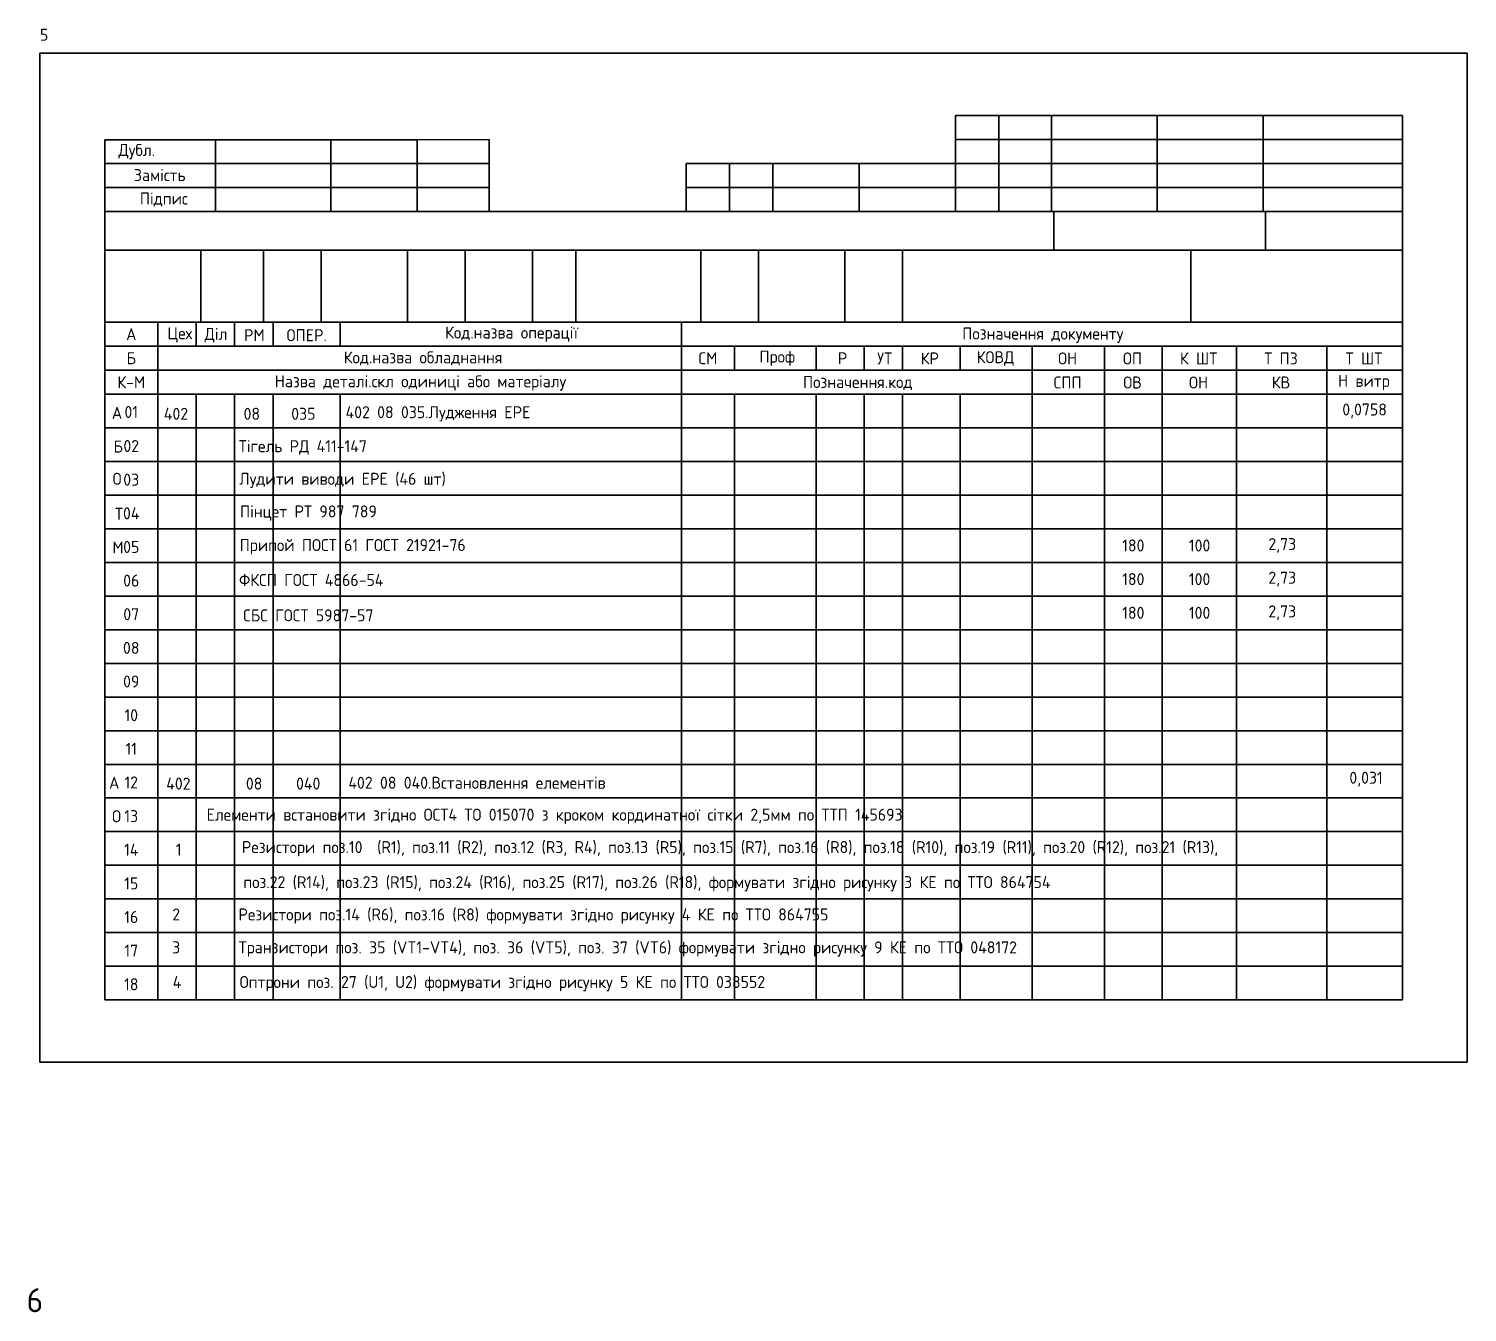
# Model space of a CAD drawing. Header units: millimetres. Extents: x -666 to 353, y -2321 to 561.
# Drawn here: x 54.2 to 353.5, y -880.9 to -613.9 of the extents above; entities that cross this region are included whole.
import ezdxf

# ---------------------------------------------------------------- set-up
doc = ezdxf.new("R2010")
doc.units = ezdxf.units.MM
doc.layers.get('0').update_dxf_attribs({"lineweight": 35})
doc.layers.add('Текст', color=7, linetype='Continuous')
doc.styles.get("Standard").update_dxf_attribs({"font": 'GOST_B.TTF'})

# ---------------------------------------------------------------- blocks, each defined once
blk = doc.blocks.new('*U5')
for p, q in [((11, 0), (270, 0)), ((11, 0), (11, -7)), ((120, 0), (120, -7)), ((131, 0), (131, -7)), ((148, 0), (148, -7)), ((158, 0), (158, -7)), ((166, 0), (166, -7)), ((178, 0), (178, -7)), ((193, 0), (193, -7)), ((208, 0), (208, -7)), ((220, 0), (220, -7)), ((235.5, 0), (235.5, -7)), ((254.3, 0), (254.3, -7)), ((270, 0), (270, -7)), ((270, -7), (11, -7))]:
    blk.add_line(p, q)

msp = doc.modelspace()

# ---------------------------------------------------------------- linework, layer by layer
for p, q in [((56.49, -828.95), (56.49, -618.95)), ((56.49, -618.95), (353.49, -618.95)), ((353.49, -618.95), (353.49, -828.95)), ((255.99, -631.95), (246.99, -631.95)), ((246.99, -631.95), (246.99, -641.95)), ((266.99, -631.95), (255.99, -631.95)), ((255.99, -631.95), (255.99, -651.95)), ((288.99, -631.95), (266.99, -631.95)), ((266.99, -631.95), (266.99, -651.95)), ((310.99, -631.95), (288.99, -631.95)), ((288.99, -631.95), (288.99, -651.95)), ((339.99, -631.95), (310.99, -631.95)), ((310.99, -631.95), (310.99, -651.95)), ((339.99, -651.95), (339.99, -631.95)), ((69.99, -637), (92.99, -637)), ((69.99, -651.95), (69.99, -637)), ((92.99, -637), (116.99, -637)), ((92.99, -637), (92.99, -651.95)), ((116.99, -637), (134.99, -637)), ((116.99, -637), (116.99, -651.95)), ((134.99, -637), (149.99, -636.95)), ((134.99, -637), (134.99, -651.95)), ((149.99, -636.95), (149.99, -641.95)), ((246.99, -636.95), (339.99, -636.95)), ((149.99, -641.95), (69.99, -641.95)), ((149.99, -641.95), (149.99, -646.95)), ((199.99, -641.95), (190.99, -641.95)), ((190.99, -641.95), (190.99, -651.95)), ((208.99, -641.95), (199.99, -641.95)), ((199.99, -641.95), (199.99, -651.95)), ((226.99, -641.95), (208.99, -641.95)), ((208.99, -641.95), (208.99, -651.95)), ((246.99, -641.95), (226.99, -641.95)), ((226.99, -641.95), (226.99, -651.95)), ((339.99, -641.95), (246.99, -641.95)), ((246.99, -641.95), (246.99, -651.95)), ((149.99, -646.95), (69.99, -646.95)), ((149.99, -646.95), (149.99, -651.95)), ((190.99, -646.95), (339.99, -646.95)), ((149.99, -651.95), (69.99, -651.95)), ((69.99, -651.95), (339.99, -651.95)), ((69.99, -651.95), (69.99, -659.95)), ((267.49, -659.95), (267.49, -651.95)), ((311.49, -659.95), (311.49, -651.95)), ((339.99, -659.95), (339.99, -651.95)), ((69.99, -659.95), (339.99, -659.95)), ((69.99, -659.95), (69.99, -664.95)), ((89.99, -659.95), (89.99, -674.95)), ((102.99, -659.95), (102.99, -674.95)), ((114.99, -659.95), (114.99, -674.95)), ((132.99, -659.95), (132.99, -674.95)), ((144.99, -659.95), (144.99, -674.95)), ((158.99, -659.95), (158.99, -674.95)), ((167.99, -659.95), (167.99, -674.95)), ((193.99, -659.95), (193.99, -674.95)), ((205.99, -659.95), (205.99, -674.95)), ((223.99, -659.95), (223.99, -674.95)), ((235.99, -659.95), (235.99, -674.95)), ((295.99, -659.95), (295.99, -674.95)), ((339.99, -674.95), (339.99, -659.95)), ((69.99, -664.95), (69.99, -669.95)), ((69.99, -669.95), (69.99, -674.95)), ((69.99, -674.95), (339.99, -674.95)), ((69.99, -674.95), (69.99, -679.95)), ((80.99, -674.95), (80.99, -689.95)), ((88.99, -674.95), (88.99, -679.95)), ((96.99, -674.95), (96.99, -679.95)), ((104.99, -674.95), (104.99, -679.95)), ((118.99, -674.95), (118.99, -679.95)), ((189.99, -674.95), (189.99, -679.95)), ((339.99, -689.95), (339.99, -674.95)), ((69.99, -679.95), (339.99, -679.95)), ((69.99, -679.95), (69.99, -689.95)), ((189.99, -679.95), (189.99, -684.95)), ((200.99, -679.95), (200.99, -684.95)), ((217.99, -679.95), (217.99, -684.95)), ((227.99, -679.95), (227.99, -684.95)), ((235.99, -679.95), (235.99, -684.95)), ((247.99, -679.95), (247.99, -684.95)), ((262.99, -679.95), (262.99, -684.95)), ((277.99, -679.95), (277.99, -684.95)), ((289.99, -679.95), (289.99, -684.95)), ((305.49, -679.95), (305.49, -684.95)), ((324.29, -679.95), (324.29, -684.95)), ((339.99, -684.95), (69.99, -684.95)), ((189.99, -684.95), (189.99, -689.95)), ((262.99, -684.95), (262.99, -689.95)), ((277.99, -684.95), (277.99, -689.95)), ((289.99, -684.95), (289.99, -689.95)), ((305.49, -684.95), (305.49, -689.95)), ((324.29, -684.95), (324.29, -689.95)), ((69.99, -689.95), (339.99, -689.95)), ((69.99, -689.95), (69.99, -815.95)), ((80.99, -689.95), (80.99, -815.95)), ((88.99, -689.95), (88.99, -703.95)), ((96.99, -689.95), (96.99, -703.95)), ((104.99, -689.95), (104.99, -703.95)), ((118.99, -689.95), (118.99, -703.95)), ((80.99, -696.95), (69.99, -696.95)), ((69.99, -696.95), (339.99, -696.95)), ((69.99, -703.95), (69.99, -696.95)), ((80.99, -696.95), (80.99, -703.95)), ((189.99, -696.95), (189.99, -703.95)), ((200.99, -696.95), (200.99, -703.95)), ((217.99, -696.95), (217.99, -703.95)), ((227.99, -696.95), (227.99, -703.95)), ((235.99, -696.95), (235.99, -703.95)), ((247.99, -696.95), (247.99, -703.95)), ((262.99, -696.95), (262.99, -703.95)), ((277.99, -696.95), (277.99, -703.95)), ((289.99, -696.95), (289.99, -703.95)), ((305.49, -696.95), (305.49, -703.95)), ((324.29, -696.95), (324.29, -703.95)), ((339.99, -696.95), (339.99, -703.95)), ((80.99, -703.95), (69.99, -703.95)), ((80.99, -703.95), (69.99, -703.95)), ((339.99, -703.95), (69.99, -703.95)), ((69.99, -703.95), (339.99, -703.95)), ((69.99, -710.95), (69.99, -703.95)), ((80.99, -703.95), (80.99, -710.95)), ((88.99, -703.95), (88.99, -710.95)), ((96.99, -703.95), (96.99, -710.95)), ((104.99, -703.95), (104.99, -710.95)), ((118.99, -703.95), (118.99, -710.95)), ((189.99, -703.95), (189.99, -710.95)), ((200.99, -703.95), (200.99, -710.95)), ((217.99, -703.95), (217.99, -710.95)), ((227.99, -703.95), (227.99, -710.95)), ((235.99, -703.95), (235.99, -710.95)), ((247.99, -703.95), (247.99, -710.95)), ((262.99, -703.95), (262.99, -710.95)), ((277.99, -703.95), (277.99, -710.95)), ((289.99, -703.95), (289.99, -710.95)), ((305.49, -703.95), (305.49, -710.95)), ((324.29, -703.95), (324.29, -710.95)), ((339.99, -703.95), (339.99, -710.95)), ((80.99, -710.95), (69.99, -710.95)), ((339.99, -710.95), (69.99, -710.95)), ((69.99, -710.95), (339.99, -710.95)), ((69.99, -717.95), (69.99, -710.95)), ((80.99, -710.95), (80.99, -717.95)), ((88.99, -710.95), (88.99, -717.95)), ((96.99, -710.95), (96.99, -717.95)), ((96.99, -710.95), (96.99, -717.95)), ((104.99, -710.95), (104.99, -717.95)), ((118.99, -710.95), (118.99, -717.95)), ((189.99, -710.95), (189.99, -717.95)), ((200.99, -710.95), (200.99, -717.95)), ((217.99, -710.95), (217.99, -717.95)), ((227.99, -710.95), (227.99, -717.95)), ((235.99, -710.95), (235.99, -717.95)), ((247.99, -710.95), (247.99, -717.95)), ((262.99, -710.95), (262.99, -717.95)), ((277.99, -710.95), (277.99, -717.95)), ((289.99, -710.95), (289.99, -717.95)), ((305.49, -710.95), (305.49, -717.95)), ((324.29, -710.95), (324.29, -717.95)), ((339.99, -710.95), (339.99, -717.95)), ((80.99, -717.95), (69.99, -717.95)), ((339.99, -717.95), (69.99, -717.95)), ((69.99, -717.95), (339.99, -717.95)), ((69.99, -724.95), (69.99, -717.95)), ((80.99, -717.95), (80.99, -724.95)), ((88.99, -717.95), (88.99, -724.95)), ((96.99, -717.95), (96.99, -724.95)), ((96.99, -717.95), (96.99, -724.95)), ((104.99, -717.95), (104.99, -724.95)), ((118.99, -717.95), (118.99, -724.95)), ((189.99, -717.95), (189.99, -724.95)), ((200.99, -717.95), (200.99, -724.95)), ((217.99, -717.95), (217.99, -724.95)), ((227.99, -717.95), (227.99, -724.95)), ((235.99, -717.95), (235.99, -724.95)), ((247.99, -717.95), (247.99, -724.95)), ((262.99, -717.95), (262.99, -724.95)), ((277.99, -717.95), (277.99, -724.95)), ((289.99, -717.95), (289.99, -724.95)), ((305.49, -717.95), (305.49, -724.95)), ((324.29, -717.95), (324.29, -724.95)), ((339.99, -717.95), (339.99, -724.95)), ((80.99, -724.95), (69.99, -724.95)), ((80.99, -724.95), (69.99, -724.95)), ((339.99, -724.95), (69.99, -724.95)), ((69.99, -724.95), (339.99, -724.95)), ((69.99, -731.95), (69.99, -724.95)), ((80.99, -724.95), (80.99, -731.95)), ((88.99, -724.95), (88.99, -731.95)), ((96.99, -724.95), (96.99, -731.95)), ((96.99, -724.95), (96.99, -731.95)), ((104.99, -724.95), (104.99, -731.95)), ((118.99, -724.95), (118.99, -731.95)), ((189.99, -724.95), (189.99, -731.95)), ((200.99, -724.95), (200.99, -731.95)), ((217.99, -724.95), (217.99, -731.95)), ((227.99, -724.95), (227.99, -731.95)), ((235.99, -724.95), (235.99, -731.95)), ((247.99, -724.95), (247.99, -731.95)), ((262.99, -724.95), (262.99, -731.95)), ((277.99, -724.95), (277.99, -731.95)), ((289.99, -724.95), (289.99, -731.95)), ((305.49, -724.95), (305.49, -731.95)), ((324.29, -724.95), (324.29, -731.95)), ((339.99, -724.95), (339.99, -731.95)), ((80.99, -731.95), (69.99, -731.95)), ((339.99, -731.95), (69.99, -731.95)), ((69.99, -731.95), (339.99, -731.95)), ((69.99, -738.95), (69.99, -731.95)), ((80.99, -731.95), (80.99, -738.95)), ((88.99, -731.95), (88.99, -738.95)), ((96.99, -731.95), (96.99, -738.95)), ((96.99, -731.95), (96.99, -738.95)), ((104.99, -731.95), (104.99, -738.95)), ((118.99, -731.95), (118.99, -738.95)), ((189.99, -731.95), (189.99, -738.95)), ((200.99, -731.95), (200.99, -738.95)), ((217.99, -731.95), (217.99, -738.95)), ((227.99, -731.95), (227.99, -738.95)), ((235.99, -731.95), (235.99, -738.95)), ((247.99, -731.95), (247.99, -738.95)), ((262.99, -731.95), (262.99, -738.95)), ((277.99, -731.95), (277.99, -738.95)), ((289.99, -731.95), (289.99, -738.95)), ((305.49, -731.95), (305.49, -738.95)), ((324.29, -731.95), (324.29, -738.95)), ((339.99, -731.95), (339.99, -738.95)), ((80.99, -738.95), (69.99, -738.95)), ((339.99, -738.95), (69.99, -738.95)), ((69.99, -738.95), (339.99, -738.95)), ((69.99, -745.95), (69.99, -738.95)), ((80.99, -738.95), (80.99, -745.95)), ((88.99, -738.95), (88.99, -745.95)), ((96.99, -738.95), (96.99, -745.95)), ((104.99, -738.95), (104.99, -745.95)), ((118.99, -738.95), (118.99, -745.95)), ((189.99, -738.95), (189.99, -745.95)), ((200.99, -738.95), (200.99, -745.95)), ((217.99, -738.95), (217.99, -745.95)), ((227.99, -738.95), (227.99, -745.95)), ((235.99, -738.95), (235.99, -745.95)), ((247.99, -738.95), (247.99, -745.95)), ((262.99, -738.95), (262.99, -745.95)), ((277.99, -738.95), (277.99, -745.95)), ((289.99, -738.95), (289.99, -745.95)), ((305.49, -738.95), (305.49, -745.95)), ((324.29, -738.95), (324.29, -745.95)), ((339.99, -738.95), (339.99, -745.95)), ((80.99, -745.95), (69.99, -745.95)), ((80.99, -745.95), (69.99, -745.95)), ((339.99, -745.95), (69.99, -745.95)), ((69.99, -745.95), (339.99, -745.95)), ((69.99, -752.95), (69.99, -745.95)), ((80.99, -745.95), (80.99, -752.95)), ((88.99, -745.95), (88.99, -752.95)), ((96.99, -745.95), (96.99, -752.95)), ((104.99, -745.95), (104.99, -752.95)), ((118.99, -745.95), (118.99, -752.95)), ((189.99, -745.95), (189.99, -752.95)), ((200.99, -745.95), (200.99, -752.95)), ((217.99, -745.95), (217.99, -752.95)), ((227.99, -745.95), (227.99, -752.95)), ((235.99, -745.95), (235.99, -752.95)), ((247.99, -745.95), (247.99, -752.95)), ((262.99, -745.95), (262.99, -752.95)), ((277.99, -745.95), (277.99, -752.95)), ((289.99, -745.95), (289.99, -752.95)), ((305.49, -745.95), (305.49, -752.95)), ((324.29, -745.95), (324.29, -752.95)), ((339.99, -745.95), (339.99, -752.95)), ((80.99, -752.95), (69.99, -752.95)), ((339.99, -752.95), (69.99, -752.95)), ((69.99, -752.95), (339.99, -752.95)), ((69.99, -759.95), (69.99, -752.95)), ((80.99, -752.95), (80.99, -759.95)), ((88.99, -752.95), (88.99, -759.95)), ((96.99, -752.95), (96.99, -759.95)), ((104.99, -752.95), (104.99, -759.95)), ((118.99, -752.95), (118.99, -759.95)), ((189.99, -752.95), (189.99, -759.95)), ((200.99, -752.95), (200.99, -759.95)), ((217.99, -752.95), (217.99, -759.95)), ((227.99, -752.95), (227.99, -759.95)), ((235.99, -752.95), (235.99, -759.95)), ((247.99, -752.95), (247.99, -759.95)), ((262.99, -752.95), (262.99, -759.95)), ((277.99, -752.95), (277.99, -759.95)), ((289.99, -752.95), (289.99, -759.95)), ((305.49, -752.95), (305.49, -759.95)), ((324.29, -752.95), (324.29, -759.95)), ((339.99, -752.95), (339.99, -759.95)), ((80.99, -759.95), (69.99, -759.95)), ((339.99, -759.95), (69.99, -759.95)), ((69.99, -759.95), (339.99, -759.95)), ((69.99, -766.95), (69.99, -759.95)), ((80.99, -759.95), (80.99, -766.95)), ((88.99, -759.95), (88.99, -766.95)), ((96.99, -759.95), (96.99, -766.95)), ((104.99, -759.95), (104.99, -766.95)), ((118.99, -759.95), (118.99, -766.95)), ((189.99, -759.95), (189.99, -766.95)), ((200.99, -759.95), (200.99, -766.95)), ((217.99, -759.95), (217.99, -766.95)), ((227.99, -759.95), (227.99, -766.95)), ((235.99, -759.95), (235.99, -766.95)), ((247.99, -759.95), (247.99, -766.95)), ((262.99, -759.95), (262.99, -766.95)), ((277.99, -759.95), (277.99, -766.95)), ((289.99, -759.95), (289.99, -766.95)), ((305.49, -759.95), (305.49, -766.95)), ((324.29, -759.95), (324.29, -766.95)), ((339.99, -759.95), (339.99, -766.95)), ((80.99, -766.95), (69.99, -766.95)), ((80.99, -766.95), (69.99, -766.95)), ((339.99, -766.95), (69.99, -766.95)), ((69.99, -773.95), (69.99, -766.95)), ((80.99, -766.95), (80.99, -773.95)), ((88.99, -766.95), (88.99, -773.95)), ((96.99, -766.95), (96.99, -773.95)), ((104.99, -766.95), (104.99, -773.95)), ((118.99, -766.95), (118.99, -773.95)), ((189.99, -766.95), (189.99, -773.95)), ((200.99, -766.95), (200.99, -773.95)), ((217.99, -766.95), (217.99, -773.95)), ((227.99, -766.95), (227.99, -773.95)), ((235.99, -766.95), (235.99, -773.95)), ((247.99, -766.95), (247.99, -773.95)), ((262.99, -766.95), (262.99, -773.95)), ((277.99, -766.95), (277.99, -773.95)), ((289.99, -766.95), (289.99, -773.95)), ((305.49, -766.95), (305.49, -773.95)), ((324.29, -766.95), (324.29, -773.95)), ((339.99, -766.95), (339.99, -773.95)), ((80.99, -773.95), (69.99, -773.95)), ((339.99, -773.95), (69.99, -773.95)), ((69.99, -773.95), (339.99, -773.95)), ((69.99, -780.95), (69.99, -773.95)), ((80.99, -773.95), (80.99, -780.95)), ((88.99, -773.95), (88.99, -780.95)), ((96.99, -773.95), (96.99, -780.95)), ((104.99, -773.95), (104.99, -780.95)), ((118.99, -773.95), (118.99, -780.95)), ((189.99, -773.95), (189.99, -780.95)), ((200.99, -773.95), (200.99, -780.95)), ((217.99, -773.95), (217.99, -780.95)), ((227.99, -773.95), (227.99, -780.95)), ((235.99, -773.95), (235.99, -780.95)), ((247.99, -773.95), (247.99, -780.95)), ((262.99, -773.95), (262.99, -780.95)), ((277.99, -773.95), (277.99, -780.95)), ((289.99, -773.95), (289.99, -780.95)), ((305.49, -773.95), (305.49, -780.95)), ((324.29, -773.95), (324.29, -780.95)), ((339.99, -773.95), (339.99, -780.95)), ((80.99, -780.95), (69.99, -780.95)), ((339.99, -780.95), (69.99, -780.95)), ((69.99, -780.95), (339.99, -780.95)), ((69.99, -787.95), (69.99, -780.95)), ((80.99, -780.95), (80.99, -787.95)), ((88.99, -780.95), (88.99, -787.95)), ((96.99, -780.95), (96.99, -787.95)), ((104.99, -780.95), (104.99, -787.95)), ((118.99, -780.95), (118.99, -787.95)), ((189.99, -780.95), (189.99, -787.95)), ((200.99, -780.95), (200.99, -787.95)), ((217.99, -780.95), (217.99, -787.95)), ((227.99, -780.95), (227.99, -787.95)), ((235.99, -780.95), (235.99, -787.95)), ((247.99, -780.95), (247.99, -787.95)), ((262.99, -780.95), (262.99, -787.95)), ((277.99, -780.95), (277.99, -787.95)), ((289.99, -780.95), (289.99, -787.95)), ((305.49, -780.95), (305.49, -787.95)), ((324.29, -780.95), (324.29, -787.95)), ((339.99, -780.95), (339.99, -787.95)), ((80.99, -787.95), (69.99, -787.95)), ((80.99, -787.95), (69.99, -787.95)), ((339.99, -787.95), (69.99, -787.95)), ((69.99, -787.95), (339.99, -787.95)), ((69.99, -794.95), (69.99, -787.95)), ((80.99, -787.95), (80.99, -794.95)), ((88.99, -787.95), (88.99, -794.95)), ((96.99, -787.95), (96.99, -794.95)), ((104.99, -787.95), (104.99, -794.95)), ((118.99, -787.95), (118.99, -794.95)), ((189.99, -787.95), (189.99, -794.95)), ((200.99, -787.95), (200.99, -794.95)), ((217.99, -787.95), (217.99, -794.95)), ((227.99, -787.95), (227.99, -794.95)), ((235.99, -787.95), (235.99, -794.95)), ((247.99, -787.95), (247.99, -794.95)), ((262.99, -787.95), (262.99, -794.95)), ((277.99, -787.95), (277.99, -794.95)), ((289.99, -787.95), (289.99, -794.95)), ((305.49, -787.95), (305.49, -794.95)), ((324.29, -787.95), (324.29, -794.95)), ((339.99, -787.95), (339.99, -794.95)), ((80.99, -794.95), (69.99, -794.95)), ((339.99, -794.95), (69.99, -794.95)), ((69.99, -794.95), (339.99, -794.95)), ((69.99, -801.95), (69.99, -794.95)), ((80.99, -794.95), (80.99, -801.95)), ((88.99, -794.95), (88.99, -801.95)), ((96.99, -794.95), (96.99, -801.95)), ((104.99, -794.95), (104.99, -801.95)), ((118.99, -794.95), (118.99, -801.95)), ((189.99, -794.95), (189.99, -801.95)), ((200.99, -794.95), (200.99, -801.95)), ((217.99, -794.95), (217.99, -801.95)), ((227.99, -794.95), (227.99, -801.95)), ((235.99, -794.95), (235.99, -801.95)), ((247.99, -794.95), (247.99, -801.95)), ((262.99, -794.95), (262.99, -801.95)), ((277.99, -794.95), (277.99, -801.95)), ((289.99, -794.95), (289.99, -801.95)), ((305.49, -794.95), (305.49, -801.95)), ((324.29, -794.95), (324.29, -801.95)), ((339.99, -794.95), (339.99, -801.95)), ((80.99, -801.95), (69.99, -801.95)), ((339.99, -801.95), (69.99, -801.95)), ((69.99, -801.95), (339.99, -801.95)), ((69.99, -808.95), (69.99, -801.95)), ((80.99, -801.95), (80.99, -808.95)), ((88.99, -801.95), (88.99, -808.95)), ((96.99, -801.95), (96.99, -808.95)), ((104.99, -801.95), (104.99, -808.95)), ((118.99, -801.95), (118.99, -808.95)), ((189.99, -801.95), (189.99, -808.95)), ((200.99, -801.95), (200.99, -808.95)), ((217.99, -801.95), (217.99, -808.95)), ((227.99, -801.95), (227.99, -808.95)), ((235.99, -801.95), (235.99, -808.95)), ((247.99, -801.95), (247.99, -808.95)), ((262.99, -801.95), (262.99, -808.95)), ((277.99, -801.95), (277.99, -808.95)), ((289.99, -801.95), (289.99, -808.95)), ((305.49, -801.95), (305.49, -808.95)), ((324.29, -801.95), (324.29, -808.95)), ((339.99, -801.95), (339.99, -808.95)), ((80.99, -808.95), (69.99, -808.95)), ((80.99, -808.95), (69.99, -808.95)), ((339.99, -808.95), (69.99, -808.95)), ((69.99, -808.95), (339.99, -808.95)), ((69.99, -815.95), (69.99, -808.95)), ((80.99, -808.95), (80.99, -815.95)), ((88.99, -808.95), (88.99, -815.95)), ((96.99, -808.95), (96.99, -815.95)), ((104.99, -808.95), (104.99, -815.95)), ((118.99, -808.95), (118.99, -815.95)), ((189.99, -808.95), (189.99, -815.95)), ((200.99, -808.95), (200.99, -815.95)), ((217.99, -808.95), (217.99, -815.95)), ((227.99, -808.95), (227.99, -815.95)), ((235.99, -808.95), (235.99, -815.95)), ((247.99, -808.95), (247.99, -815.95)), ((262.99, -808.95), (262.99, -815.95)), ((277.99, -808.95), (277.99, -815.95)), ((289.99, -808.95), (289.99, -815.95)), ((305.49, -808.95), (305.49, -815.95)), ((324.29, -808.95), (324.29, -815.95)), ((339.99, -808.95), (339.99, -815.95)), ((80.99, -815.95), (69.99, -815.95)), ((80.99, -815.95), (69.99, -815.95)), ((80.99, -815.95), (69.99, -815.95)), ((339.99, -815.95), (69.99, -815.95)), ((353.49, -828.95), (56.49, -828.95))]:
    msp.add_line(p, q)

# ---------------------------------------------------------------- block references
msp.add_blockref('*U5', (69.99, -689.95))

# ---------------------------------------------------------------- texts
for s, width, insert, char_height, attachment_point in [(' Дубл.', 11.5, (75.87, -639.47), 2.5, 5), (' {\\H1.25x;Замість}', 21.2493, (80.82, -644.34), 2, 5), (' Підпис', 23, (81.49, -649.42), 2.5, 5), ('А', 11, (75.49, -677.45), 2.5, 5), ('Цех', 8, (85.58, -677.6), 2.5, 5), ('Діл', 8, (93.11, -677.66), 2.5, 5), ('РМ', 8, (101.11, -677.66), 2.5, 5), ('ОПЕР.', 8, (112, -677.66), 2.5, 5), ('Код.назва операції', 39.3298, (154.66, -677.45), 2.5, 5), ('Позначення документу', 48.0694, (265.16, -677.66), 2.5, 5), ('Б', 11, (75.49, -682.45), 2.5, 5), ('Код.назва обладнання', 39.3298, (136.22, -682.48), 2.5, 5), ('СМ', 11, (195.49, -682.45), 2.5, 5), ('Проф', 11, (209.91, -682.45), 2.5, 5), ('Р', 10, (223.49, -682.45), 2.5, 5), ('УТ', 6.25, (232.27, -682.5), 2.5, 5), ('КР', 6.25, (241.66, -682.5), 2.5, 5), ('КОВД', 6.25, (255.33, -682.5), 2.5, 5), ('ОН', 6.25, (270.33, -682.5), 2.5, 5), ('ОП', 6.25, (283.83, -682.5), 2.5, 5), ('К ШТ', 9.2284, (297.58, -682.5), 2.5, 5), ('Т ПЗ', 8.9576, (314.73, -682.5), 2.5, 5), ('Т ШТ', 9.6346, (331.98, -682.5), 2.5, 5), ('К-М', 11, (75.49, -687.45), 2.5, 5), ('Назва деталі.скл одиниці або матеріалу', 81.2961, (135.66, -687.6), 2.5, 5), ('Позначення.код', 48.0694, (226.66, -687.6), 2.5, 5), ('СПП', 6.25, (270.33, -687.5), 2.5, 5), ('ОВ', 6.25, (283.83, -687.5), 2.5, 5), ('ОН', 9.2284, (297.58, -687.5), 2.5, 5), ('КВ', 8.9576, (314.73, -687.5), 2.5, 5), ('Н витр', 11.3668, (331.98, -687.5), 2.5, 5), ('01', 11, (75.49, -693.63), 2.5, 5), ('\\pi3.2699;0,0758', 15.7, (324.22, -693.41), 2.5, 4), ('02', 11, (75.49, -700.72), 2.5, 5), ('03', 11, (75.49, -707.72), 2.5, 5), ('04', 11, (75.49, -714.72), 2.5, 5), ('05', 11, (75.49, -721.72), 2.5, 5), ('\\pi3.7723;180', 12, (277.92, -721.41), 2.5, 4), ('\\pi5.646;100', 15.5, (289.92, -721.41), 2.5, 4), ('\\pi6.6781;2,73', 18.8, (305.42, -721.41), 2.5, 4), ('\\pi3.7723;180', 12, (277.92, -728.41), 2.5, 4), ('\\pi5.646;100', 15.5, (289.92, -728.41), 2.5, 4), ('\\pi6.6781;2,73', 18.8, (305.42, -728.41), 2.5, 4), ('06', 11, (75.49, -728.72), 2.5, 5), ('07', 11, (75.49, -735.72), 2.5, 5), ('\\pi3.7723;180', 12, (277.92, -735.41), 2.5, 4), ('\\pi5.646;100', 15.5, (289.92, -735.41), 2.5, 4), ('\\pi6.6781;2,73', 18.8, (305.42, -735.41), 2.5, 4), ('08', 11, (75.49, -742.72), 2.5, 5), ('09', 11, (75.49, -749.72), 2.5, 5), ('10', 11, (75.49, -756.72), 2.5, 5), ('11', 11, (75.49, -763.72), 2.5, 5), ('\\pi4.5084;0,031', 15.7, (324.45, -770.03), 2.5, 4), ('12', 11, (75.49, -770.72), 2.5, 5), ('13', 11, (75.49, -777.72), 2.5, 5), ('14', 11, (75.49, -784.72), 2.5, 5), ('15', 11, (75.49, -791.72), 2.5, 5), ('16', 11, (75.49, -798.72), 2.5, 5), ('17', 11, (75.49, -805.72), 2.5, 5), ('18', 11, (75.49, -812.72), 2.5, 5)]:
    msp.add_mtext_dynamic_manual_height_columns(s, width=width, gutter_width=12.5, heights=[0], dxfattribs=dict(insert=insert, char_height=char_height, attachment_point=attachment_point))
at = {"layer": 'Текст'}
for s, width, heights, insert, char_height, attachment_point in [('5', 1.8389, [0], (56.49, -613.9), 2.5, 1), ('А', 2.5, [0], (72.54, -693.83), 2.5, 5), ('402', 2.5, [0], (84.8, -694.01), 2.5, 5), ('08', 2.5, [0], (100.58, -694.01), 2.5, 5), ('035', 2.5, [0], (111.3, -694.01), 2.5, 5), (' 402 08 035.Лудження ЕРЕ', 71, [0], (118.57, -694.02), 2.5, 4), ('Б', 2.5, [0], (72.78, -700.83), 2.5, 5), (' Тігель РД 411-147', 101, [0], (96.34, -701.01), 2.5, 4), ('О', 2.5, [0], (72.55, -707.53), 2.5, 5), (' Лудити виводи ЕРЕ (46 шт)', 251, [0], (96.45, -707.88), 2.5, 4), ('Т', 2.5, [0], (72.96, -714.83), 2.5, 5), (' Пінцет РТ 987 789', 101, [0], (96.6, -714.67), 2.5, 4), ('М', 2.5, [0], (72.73, -721.83), 2.5, 5), (' Припой ПОСТ 61 ГОСТ 21921-76', 101, [0], (96.53, -721.66), 2.5, 4), ('{\\fGOST type B|b0|i0|c204|p34; ФКСП ГОСТ }4866-54', 101, [0], (96.39, -728.6), 2.5, 4), (' {\\fGOST type B|b0|i0|c204|p34;СБС ГОСТ }5987-57', 101, [0], (97.26, -735.95), 2.5, 4), ('А', 2.5, [0], (71.94, -770.78), 2.5, 5), ('402', 2.5, [0], (85.3, -770.96), 2.5, 5), ('08', 2.5, [0], (101.06, -770.96), 2.5, 5), ('040', 2.5, [0], (112.31, -770.96), 2.5, 5), (' 402 08 040.Встановлення елементів', 71, [0], (119.15, -770.78), 2.5, 4), ('О', 2.5, [0], (72.43, -777.76), 2.5, 5), (' Елементи встановити згідно ОСТ4 ТО 015070 з кроком кординатної сітки 2,5мм по ТТП 145693 ', 251, [0], (89.64, -777.76), 2.5, 4), ('1', 2.5, [0], (85.35, -784.7), 2.5, 5), (' Резистори поз.10  (R1), поз.11 (R2), поз.12 (R3, R4), поз.13 (R5), поз.15 (R7), поз.16 (R8), поз.18 (R10), поз.19 (R11), поз.20 (R12), поз.21 (R13), ', 251, [0], (96.99, -784.51), 2.5, 4), (' поз.22 (R14), поз.23 (R15), поз.24 (R16), поз.25 (R17), поз.26 (R18), формувати згідно рисунку 3 КЕ по ТТО 864754', 243.3, [0], (97.29, -791.8), 2.5, 4), ('  2        Резистори поз.14 (R6), поз.16 (R8) формувати згідно рисунку 4 КЕ по ТТО 864755', 243.3, [6.84], (80.99, -798.53), 2.5, 4), ('  3        Транзистори поз. 35 (VT1-VT4), поз. 36 (VT5), поз. 37 (VT6) формувати згідно рисунку 9 КЕ по ТТО 048172', 243.3, [6.59], (80.97, -805.37), 2.5, 4), ('  4        Оптрони поз. 27 (U1, U2) формувати згідно рисунку 5 КЕ по ТТО 038552 ', 243.3, [6.84], (81.09, -812.58), 2.5, 4), ('6', 6.0506, [0], (53.72, -875.95), 5, 1)]:
    msp.add_mtext_dynamic_manual_height_columns(s, width=width, gutter_width=12.5, heights=heights, dxfattribs=dict(at, insert=insert, char_height=char_height, attachment_point=attachment_point))

doc.saveas('drawing.dxf')
